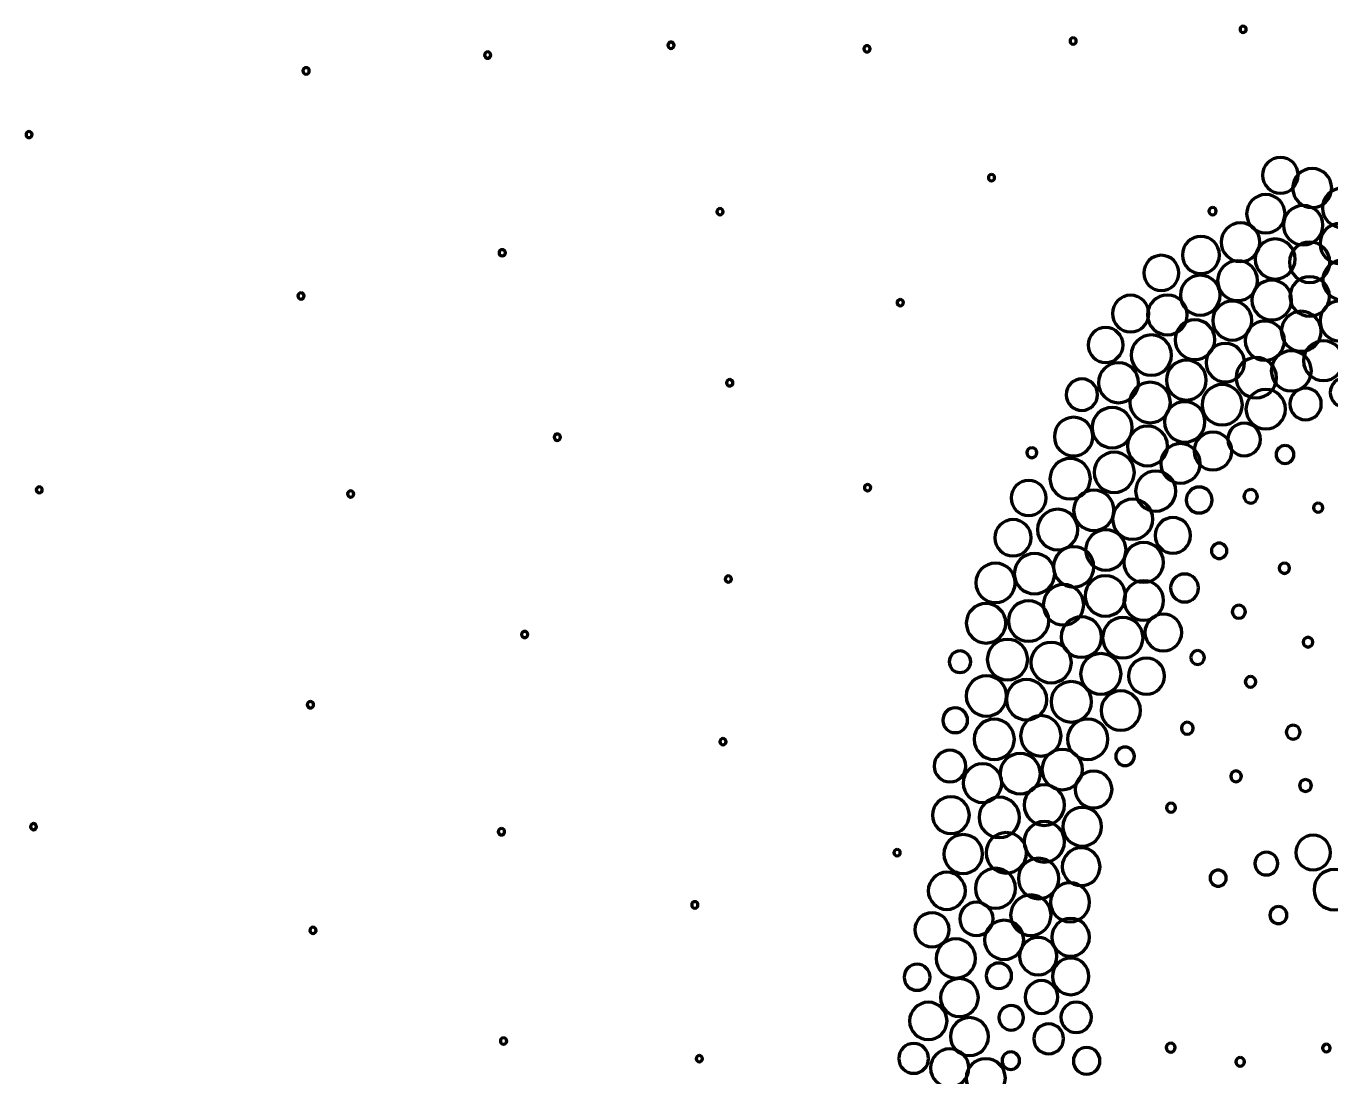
# Model space of a CAD drawing. Header units: inches. Extents: x 41 to 2959, y -2668 to -383.
# Drawn here: x 55 to 1374, y -1460 to -398 of the extents above; entities that cross this region are included whole.
import ezdxf

# ---------------------------------------------------------------- set-up
doc = ezdxf.new("R2010")
doc.units = ezdxf.units.IN
doc.header["$MEASUREMENT"] = 0
doc.layers.add('Layer 1', color=7, linetype='Continuous')

# ---------------------------------------------------------------- blocks, each defined once
blk = doc.blocks.new('block 3')
at = {"layer": 'Layer 1', "color": 7, "lineweight": 70}
for points in [[(1285.5, -398.1), (1287.3, -398.1), (1288.7, -399.5), (1288.7, -401.2), (1288.7, -403), (1287.3, -404.4), (1285.5, -404.4), (1283.8, -404.4), (1282.4, -403), (1282.4, -401.2), (1282.4, -399.5), (1283.8, -398.1), (1285.5, -398.1)], [(707.2, -414.2), (709, -414.2), (710.4, -415.7), (710.4, -417.4), (710.4, -419.2), (709, -420.6), (707.2, -420.6), (705.5, -420.6), (704, -419.2), (704, -417.4), (704, -415.7), (705.5, -414.2), (707.2, -414.2)], [(905.3, -417.9), (907, -417.9), (908.4, -419.3), (908.4, -421), (908.4, -422.8), (907, -424.2), (905.3, -424.2), (903.5, -424.2), (902.1, -422.8), (902.1, -421), (902.1, -419.3), (903.5, -417.9), (905.3, -417.9)], [(1113.7, -409.9), (1115.5, -409.9), (1116.9, -411.3), (1116.9, -413.1), (1116.9, -414.9), (1115.5, -416.3), (1113.7, -416.3), (1112, -416.3), (1110.6, -414.9), (1110.6, -413.1), (1110.6, -411.3), (1112, -409.9), (1113.7, -409.9)], [(521.9, -424.2), (523.7, -424.2), (525.1, -425.6), (525.1, -427.4), (525.1, -429.1), (523.7, -430.6), (521.9, -430.6), (520.1, -430.6), (518.7, -429.1), (518.7, -427.4), (518.7, -425.6), (520.1, -424.2), (521.9, -424.2)], [(338.3, -440.1), (340.1, -440.1), (341.5, -441.6), (341.5, -443.3), (341.5, -445.1), (340.1, -446.5), (338.3, -446.5), (336.6, -446.5), (335.1, -445.1), (335.1, -443.3), (335.1, -441.6), (336.6, -440.1), (338.3, -440.1)], [(58.3, -504.7), (60, -504.7), (61.3, -506.1), (61.3, -507.8), (61.3, -509.5), (60, -510.8), (58.3, -510.8), (56.6, -510.8), (55.2, -509.5), (55.2, -507.8), (55.2, -506.1), (56.6, -504.7), (58.3, -504.7)], [(1323.2, -530.8), (1333.2, -530.8), (1341.3, -538.9), (1341.3, -548.9), (1341.3, -558.9), (1333.2, -567), (1323.2, -567), (1313.2, -567), (1305.1, -558.9), (1305.1, -548.9), (1305.1, -538.9), (1313.2, -530.8), (1323.2, -530.8)], [(1031.1, -548.2), (1032.9, -548.2), (1034.3, -549.6), (1034.3, -551.4), (1034.3, -553.1), (1032.9, -554.5), (1031.1, -554.5), (1029.4, -554.5), (1028, -553.1), (1028, -551.4), (1028, -549.6), (1029.4, -548.2), (1031.1, -548.2)], [(1355.3, -542.1), (1366.2, -542.1), (1375.1, -550.9), (1375.1, -561.8), (1375.1, -572.7), (1366.2, -581.6), (1355.3, -581.6), (1344.4, -581.6), (1335.6, -572.7), (1335.6, -561.8), (1335.6, -550.9), (1344.4, -542.1), (1355.3, -542.1)], [(1385.6, -562), (1396.6, -562), (1405.5, -570.9), (1405.5, -581.8), (1405.5, -592.8), (1396.6, -601.7), (1385.6, -601.7), (1374.6, -601.7), (1365.7, -592.8), (1365.7, -581.8), (1365.7, -570.9), (1374.6, -562), (1385.6, -562)], [(1308.5, -568.4), (1319.2, -568.4), (1327.9, -577.1), (1327.9, -587.8), (1327.9, -598.6), (1319.2, -607.2), (1308.5, -607.2), (1297.8, -607.2), (1289.1, -598.6), (1289.1, -587.8), (1289.1, -577.1), (1297.8, -568.4), (1308.5, -568.4)], [(1346.2, -579.4), (1357.2, -579.4), (1366.2, -588.3), (1366.2, -599.3), (1366.2, -610.4), (1357.2, -619.3), (1346.2, -619.3), (1335.2, -619.3), (1326.3, -610.4), (1326.3, -599.3), (1326.3, -588.3), (1335.2, -579.4), (1346.2, -579.4)], [(756.7, -582.6), (758.5, -582.6), (759.9, -584), (759.9, -585.8), (759.9, -587.5), (758.5, -588.9), (756.7, -588.9), (754.9, -588.9), (753.5, -587.5), (753.5, -585.8), (753.5, -584), (754.9, -582.6), (756.7, -582.6)], [(1254.7, -581.5), (1256.7, -581.5), (1258.4, -583.1), (1258.4, -585.1), (1258.4, -587.2), (1256.7, -588.8), (1254.7, -588.8), (1252.7, -588.8), (1251, -587.2), (1251, -585.1), (1251, -583.1), (1252.7, -581.5), (1254.7, -581.5)], [(1282.9, -597), (1293.7, -597), (1302.5, -605.8), (1302.5, -616.6), (1302.5, -627.4), (1293.7, -636.2), (1282.9, -636.2), (1272.1, -636.2), (1263.3, -627.4), (1263.3, -616.6), (1263.3, -605.8), (1272.1, -597), (1282.9, -597)], [(1383.6, -597.6), (1394.9, -597.6), (1404, -606.7), (1404, -618), (1404, -629.2), (1394.9, -638.3), (1383.6, -638.3), (1372.4, -638.3), (1363.3, -629.2), (1363.3, -618), (1363.3, -606.7), (1372.4, -597.6), (1383.6, -597.6)], [(1242.9, -610.7), (1253.2, -610.7), (1261.6, -619.1), (1261.6, -629.5), (1261.6, -639.8), (1253.2, -648.2), (1242.9, -648.2), (1232.5, -648.2), (1224.1, -639.8), (1224.1, -629.5), (1224.1, -619.1), (1232.5, -610.7), (1242.9, -610.7)], [(1317.9, -613.3), (1329.1, -613.3), (1338.2, -622.4), (1338.2, -633.6), (1338.2, -644.7), (1329.1, -653.8), (1317.9, -653.8), (1306.8, -653.8), (1297.7, -644.7), (1297.7, -633.6), (1297.7, -622.4), (1306.8, -613.3), (1317.9, -613.3)], [(1352.8, -616.4), (1364.1, -616.4), (1373.2, -625.5), (1373.2, -636.8), (1373.2, -648.1), (1364.1, -657.3), (1352.8, -657.3), (1341.5, -657.3), (1332.4, -648.1), (1332.4, -636.8), (1332.4, -625.5), (1341.5, -616.4), (1352.8, -616.4)], [(536.5, -624.1), (538.2, -624.1), (539.7, -625.5), (539.7, -627.3), (539.7, -629), (538.2, -630.4), (536.5, -630.4), (534.7, -630.4), (533.3, -629), (533.3, -627.3), (533.3, -625.5), (534.7, -624.1), (536.5, -624.1)], [(1202.8, -629.8), (1212.7, -629.8), (1220.7, -637.7), (1220.7, -647.6), (1220.7, -657.4), (1212.7, -665.4), (1202.8, -665.4), (1193, -665.4), (1185, -657.4), (1185, -647.6), (1185, -637.7), (1193, -629.8), (1202.8, -629.8)], [(1280, -635.3), (1291.1, -635.3), (1300.1, -644.3), (1300.1, -655.4), (1300.1, -666.6), (1291.1, -675.6), (1280, -675.6), (1268.9, -675.6), (1259.8, -666.6), (1259.8, -655.4), (1259.8, -644.3), (1268.9, -635.3), (1280, -635.3)], [(1386.5, -634.6), (1397.7, -634.6), (1406.8, -643.7), (1406.8, -654.9), (1406.8, -666.1), (1397.7, -675.2), (1386.5, -675.2), (1375.3, -675.2), (1366.2, -666.1), (1366.2, -654.9), (1366.2, -643.7), (1375.3, -634.6), (1386.5, -634.6)], [(1242.2, -650), (1253.3, -650), (1262.4, -659), (1262.4, -670.1), (1262.4, -681.3), (1253.3, -690.3), (1242.2, -690.3), (1231.1, -690.3), (1222.1, -681.3), (1222.1, -670.1), (1222.1, -659), (1231.1, -650), (1242.2, -650)], [(1314.5, -654.9), (1325.6, -654.9), (1334.6, -663.9), (1334.6, -675), (1334.6, -686.1), (1325.6, -695.1), (1314.5, -695.1), (1303.4, -695.1), (1294.4, -686.1), (1294.4, -675), (1294.4, -663.9), (1303.4, -654.9), (1314.5, -654.9)], [(1352.8, -651.4), (1363.9, -651.4), (1372.8, -660.4), (1372.8, -671.4), (1372.8, -682.4), (1363.9, -691.3), (1352.8, -691.3), (1341.8, -691.3), (1332.9, -682.4), (1332.9, -671.4), (1332.9, -660.4), (1341.8, -651.4), (1352.8, -651.4)], [(333.3, -667.7), (335, -667.7), (336.4, -669.2), (336.4, -670.9), (336.4, -672.7), (335, -674.1), (333.3, -674.1), (331.5, -674.1), (330.1, -672.7), (330.1, -670.9), (330.1, -669.2), (331.5, -667.7), (333.3, -667.7)], [(1171.8, -670.2), (1182, -670.2), (1190.3, -678.5), (1190.3, -688.7), (1190.3, -698.9), (1182, -707.1), (1171.8, -707.1), (1161.6, -707.1), (1153.4, -698.9), (1153.4, -688.7), (1153.4, -678.5), (1161.6, -670.2), (1171.8, -670.2)], [(1209, -670), (1220.1, -670), (1229.1, -679), (1229.1, -690.1), (1229.1, -701.2), (1220.1, -710.2), (1209, -710.2), (1197.9, -710.2), (1188.9, -701.2), (1188.9, -690.1), (1188.9, -679), (1197.9, -670), (1209, -670)], [(938.9, -674.4), (940.7, -674.4), (942.1, -675.8), (942.1, -677.6), (942.1, -679.4), (940.7, -680.8), (938.9, -680.8), (937.2, -680.8), (935.7, -679.4), (935.7, -677.6), (935.7, -675.8), (937.2, -674.4), (938.9, -674.4)], [(1274.6, -676), (1285.5, -676), (1294.3, -684.8), (1294.3, -695.7), (1294.3, -706.6), (1285.5, -715.5), (1274.6, -715.5), (1263.7, -715.5), (1254.8, -706.6), (1254.8, -695.7), (1254.8, -684.8), (1263.7, -676), (1274.6, -676)], [(1383.5, -676), (1394.7, -676), (1403.7, -685.1), (1403.7, -696.2), (1403.7, -707.4), (1394.7, -716.5), (1383.5, -716.5), (1372.3, -716.5), (1363.3, -707.4), (1363.3, -696.2), (1363.3, -685.1), (1372.3, -676), (1383.5, -676)], [(1236.8, -695.1), (1247.9, -695.1), (1256.9, -704.1), (1256.9, -715.2), (1256.9, -726.3), (1247.9, -735.3), (1236.8, -735.3), (1225.7, -735.3), (1216.7, -726.3), (1216.7, -715.2), (1216.7, -704.1), (1225.7, -695.1), (1236.8, -695.1)], [(1307.5, -696.3), (1318.4, -696.3), (1327.3, -705.1), (1327.3, -716.1), (1327.3, -727), (1318.4, -735.9), (1307.5, -735.9), (1296.5, -735.9), (1287.7, -727), (1287.7, -716.1), (1287.7, -705.1), (1296.5, -696.3), (1307.5, -696.3)], [(1344.3, -686.4), (1355.4, -686.4), (1364.4, -695.5), (1364.4, -706.6), (1364.4, -717.7), (1355.4, -726.8), (1344.3, -726.8), (1333.1, -726.8), (1324.1, -717.7), (1324.1, -706.6), (1324.1, -695.5), (1333.1, -686.4), (1344.3, -686.4)], [(1146.5, -702.9), (1156.3, -702.9), (1164.2, -710.8), (1164.2, -720.5), (1164.2, -730.2), (1156.3, -738.1), (1146.5, -738.1), (1136.8, -738.1), (1128.9, -730.2), (1128.9, -720.5), (1128.9, -710.8), (1136.8, -702.9), (1146.5, -702.9)], [(1192.8, -710.3), (1204.1, -710.3), (1213.2, -719.4), (1213.2, -730.7), (1213.2, -742), (1204.1, -751.1), (1192.8, -751.1), (1181.5, -751.1), (1172.4, -742), (1172.4, -730.7), (1172.4, -719.4), (1181.5, -710.3), (1192.8, -710.3)], [(1267.6, -718.8), (1278.3, -718.8), (1287, -727.6), (1287, -738.3), (1287, -749.1), (1278.3, -757.8), (1267.6, -757.8), (1256.8, -757.8), (1248.1, -749.1), (1248.1, -738.3), (1248.1, -727.6), (1256.8, -718.8), (1267.6, -718.8)], [(1366.8, -716.2), (1377.9, -716.2), (1387, -725.2), (1387, -736.3), (1387, -747.5), (1377.9, -756.5), (1366.8, -756.5), (1355.7, -756.5), (1346.6, -747.5), (1346.6, -736.3), (1346.6, -725.2), (1355.7, -716.2), (1366.8, -716.2)], [(1159.6, -738.4), (1170.7, -738.4), (1179.8, -747.4), (1179.8, -758.6), (1179.8, -769.8), (1170.7, -778.8), (1159.6, -778.8), (1148.4, -778.8), (1139.4, -769.8), (1139.4, -758.6), (1139.4, -747.4), (1148.4, -738.4), (1159.6, -738.4)], [(1228.2, -735.8), (1239.3, -735.8), (1248.3, -744.9), (1248.3, -756), (1248.3, -767.1), (1239.3, -776.1), (1228.2, -776.1), (1217, -776.1), (1208, -767.1), (1208, -756), (1208, -744.9), (1217, -735.8), (1228.2, -735.8)], [(1298.8, -733.1), (1310.1, -733.1), (1319.3, -742.2), (1319.3, -753.5), (1319.3, -764.8), (1310.1, -773.9), (1298.8, -773.9), (1287.6, -773.9), (1278.4, -764.8), (1278.4, -753.5), (1278.4, -742.2), (1287.6, -733.1), (1298.8, -733.1)], [(1334.3, -726.3), (1345.5, -726.3), (1354.5, -735.4), (1354.5, -746.6), (1354.5, -757.8), (1345.5, -766.9), (1334.3, -766.9), (1323, -766.9), (1314, -757.8), (1314, -746.6), (1314, -735.4), (1323, -726.3), (1334.3, -726.3)], [(766.6, -755.5), (768.3, -755.5), (769.8, -756.9), (769.8, -758.7), (769.8, -760.5), (768.3, -761.9), (766.6, -761.9), (764.8, -761.9), (763.4, -760.5), (763.4, -758.7), (763.4, -756.9), (764.8, -755.5), (766.6, -755.5)], [(1122.5, -754.8), (1131.3, -754.8), (1138.4, -761.9), (1138.4, -770.7), (1138.4, -779.5), (1131.3, -786.6), (1122.5, -786.6), (1113.7, -786.6), (1106.6, -779.5), (1106.6, -770.7), (1106.6, -761.9), (1113.7, -754.8), (1122.5, -754.8)], [(1191.6, -758.2), (1202.9, -758.2), (1212, -767.3), (1212, -778.6), (1212, -789.9), (1202.9, -799), (1191.6, -799), (1180.3, -799), (1171.1, -789.9), (1171.1, -778.6), (1171.1, -767.3), (1180.3, -758.2), (1191.6, -758.2)], [(1264.4, -760.5), (1275.7, -760.5), (1284.8, -769.6), (1284.8, -780.9), (1284.8, -792.2), (1275.7, -801.3), (1264.4, -801.3), (1253.1, -801.3), (1244, -792.2), (1244, -780.9), (1244, -769.6), (1253.1, -760.5), (1264.4, -760.5)], [(1348.6, -764.1), (1357.5, -764.1), (1364.6, -771.3), (1364.6, -780.1), (1364.6, -788.9), (1357.5, -796.1), (1348.6, -796.1), (1339.8, -796.1), (1332.7, -788.9), (1332.7, -780.1), (1332.7, -771.3), (1339.8, -764.1), (1348.6, -764.1)], [(1388.6, -753.6), (1396.8, -753.6), (1403.5, -760.2), (1403.5, -768.5), (1403.5, -776.7), (1396.8, -783.4), (1388.6, -783.4), (1380.4, -783.4), (1373.7, -776.7), (1373.7, -768.5), (1373.7, -760.2), (1380.4, -753.6), (1388.6, -753.6)], [(1226.5, -777.8), (1237.8, -777.8), (1247, -787), (1247, -798.2), (1247, -809.5), (1237.8, -818.7), (1226.5, -818.7), (1215.3, -818.7), (1206.1, -809.5), (1206.1, -798.2), (1206.1, -787), (1215.3, -777.8), (1226.5, -777.8)], [(1308.4, -765.4), (1319.4, -765.4), (1328.3, -774.4), (1328.3, -785.4), (1328.3, -796.4), (1319.4, -805.3), (1308.4, -805.3), (1297.4, -805.3), (1288.4, -796.4), (1288.4, -785.4), (1288.4, -774.4), (1297.4, -765.4), (1308.4, -765.4)], [(1153.2, -783.7), (1164.4, -783.7), (1173.5, -792.8), (1173.5, -804), (1173.5, -815.3), (1164.4, -824.4), (1153.2, -824.4), (1141.9, -824.4), (1132.8, -815.3), (1132.8, -804), (1132.8, -792.8), (1141.9, -783.7), (1153.2, -783.7)], [(1114.2, -793.6), (1125, -793.6), (1133.7, -802.3), (1133.7, -813.1), (1133.7, -823.9), (1125, -832.6), (1114.2, -832.6), (1103.4, -832.6), (1094.7, -823.9), (1094.7, -813.1), (1094.7, -802.3), (1103.4, -793.6), (1114.2, -793.6)], [(1188.9, -802.4), (1200, -802.4), (1209, -811.4), (1209, -822.6), (1209, -833.7), (1200, -842.7), (1188.9, -842.7), (1177.7, -842.7), (1168.7, -833.7), (1168.7, -822.6), (1168.7, -811.4), (1177.7, -802.4), (1188.9, -802.4)], [(1286.6, -799.4), (1295.8, -799.4), (1303.2, -806.8), (1303.2, -815.9), (1303.2, -825), (1295.8, -832.4), (1286.6, -832.4), (1277.5, -832.4), (1270.1, -825), (1270.1, -815.9), (1270.1, -806.8), (1277.5, -799.4), (1286.6, -799.4)], [(592.1, -810.5), (593.9, -810.5), (595.3, -811.9), (595.3, -813.7), (595.3, -815.4), (593.9, -816.9), (592.1, -816.9), (590.4, -816.9), (589, -815.4), (589, -813.7), (589, -811.9), (590.4, -810.5), (592.1, -810.5)], [(1255, -808.6), (1265.6, -808.6), (1274.2, -817.2), (1274.2, -827.7), (1274.2, -838.3), (1265.6, -846.8), (1255, -846.8), (1244.5, -846.8), (1235.9, -838.3), (1235.9, -827.7), (1235.9, -817.2), (1244.5, -808.6), (1255, -808.6)], [(1072, -824.3), (1074.7, -824.3), (1077, -826.5), (1077, -829.3), (1077, -832.1), (1074.7, -834.4), (1072, -834.4), (1069.2, -834.4), (1066.9, -832.1), (1066.9, -829.3), (1066.9, -826.5), (1069.2, -824.3), (1072, -824.3)], [(1155.2, -828.9), (1166.5, -828.9), (1175.6, -838), (1175.6, -849.3), (1175.6, -860.5), (1166.5, -869.6), (1155.2, -869.6), (1144, -869.6), (1134.9, -860.5), (1134.9, -849.3), (1134.9, -838), (1144, -828.9), (1155.2, -828.9)], [(1222.2, -820.2), (1233.2, -820.2), (1242.2, -829.2), (1242.2, -840.2), (1242.2, -851.2), (1233.2, -860.1), (1222.2, -860.1), (1211.2, -860.1), (1202.3, -851.2), (1202.3, -840.2), (1202.3, -829.2), (1211.2, -820.2), (1222.2, -820.2)], [(1327.9, -822.2), (1332.9, -822.2), (1336.9, -826.2), (1336.9, -831.2), (1336.9, -836.1), (1332.9, -840.2), (1327.9, -840.2), (1322.9, -840.2), (1318.9, -836.1), (1318.9, -831.2), (1318.9, -826.2), (1322.9, -822.2), (1327.9, -822.2)], [(1110.7, -835.2), (1122, -835.2), (1131.1, -844.4), (1131.1, -855.7), (1131.1, -866.9), (1122, -876.1), (1110.7, -876.1), (1099.4, -876.1), (1090.3, -866.9), (1090.3, -855.7), (1090.3, -844.4), (1099.4, -835.2), (1110.7, -835.2)], [(1068.7, -857.4), (1078.5, -857.4), (1086.5, -865.3), (1086.5, -875.1), (1086.5, -884.9), (1078.5, -892.9), (1068.7, -892.9), (1058.9, -892.9), (1050.9, -884.9), (1050.9, -875.1), (1050.9, -865.3), (1058.9, -857.4), (1068.7, -857.4)], [(1197.2, -847.9), (1208.4, -847.9), (1217.5, -857), (1217.5, -868.2), (1217.5, -879.4), (1208.4, -888.5), (1197.2, -888.5), (1186, -888.5), (1176.9, -879.4), (1176.9, -868.2), (1176.9, -857), (1186, -847.9), (1197.2, -847.9)], [(68.6, -863.9), (70.3, -863.9), (71.6, -865.3), (71.6, -866.9), (71.6, -868.6), (70.3, -870), (68.6, -870), (66.9, -870), (65.5, -868.6), (65.5, -866.9), (65.5, -865.3), (66.9, -863.9), (68.6, -863.9)], [(383.3, -867.9), (385.1, -867.9), (386.5, -869.3), (386.5, -871.1), (386.5, -872.9), (385.1, -874.3), (383.3, -874.3), (381.5, -874.3), (380.1, -872.9), (380.1, -871.1), (380.1, -869.3), (381.5, -867.9), (383.3, -867.9)], [(905.9, -861.5), (907.7, -861.5), (909.1, -863), (909.1, -864.7), (909.1, -866.5), (907.7, -867.9), (905.9, -867.9), (904.1, -867.9), (902.7, -866.5), (902.7, -864.7), (902.7, -863), (904.1, -861.5), (905.9, -861.5)], [(1134.6, -867.2), (1145.9, -867.2), (1155, -876.3), (1155, -887.6), (1155, -898.9), (1145.9, -908.1), (1134.6, -908.1), (1123.3, -908.1), (1114.2, -898.9), (1114.2, -887.6), (1114.2, -876.3), (1123.3, -867.2), (1134.6, -867.2)], [(1241.1, -864.1), (1248.4, -864.1), (1254.3, -870), (1254.3, -877.2), (1254.3, -884.4), (1248.4, -890.3), (1241.1, -890.3), (1233.9, -890.3), (1228, -884.4), (1228, -877.2), (1228, -870), (1233.9, -864.1), (1241.1, -864.1)], [(1293.2, -866.7), (1297, -866.7), (1300.1, -869.7), (1300.1, -873.5), (1300.1, -877.2), (1297, -880.3), (1293.2, -880.3), (1289.5, -880.3), (1286.4, -877.2), (1286.4, -873.5), (1286.4, -869.7), (1289.5, -866.7), (1293.2, -866.7)], [(1173.9, -876.3), (1185.1, -876.3), (1194.2, -885.4), (1194.2, -896.6), (1194.2, -907.8), (1185.1, -916.9), (1173.9, -916.9), (1162.7, -916.9), (1153.6, -907.8), (1153.6, -896.6), (1153.6, -885.4), (1162.7, -876.3), (1173.9, -876.3)], [(1361.4, -880.3), (1364, -880.3), (1366.1, -882.4), (1366.1, -885), (1366.1, -887.5), (1364, -889.6), (1361.4, -889.6), (1358.8, -889.6), (1356.7, -887.5), (1356.7, -885), (1356.7, -882.4), (1358.8, -880.3), (1361.4, -880.3)], [(1098.1, -886.6), (1109.4, -886.6), (1118.5, -895.8), (1118.5, -907.1), (1118.5, -918.4), (1109.4, -927.5), (1098.1, -927.5), (1086.8, -927.5), (1077.7, -918.4), (1077.7, -907.1), (1077.7, -895.8), (1086.8, -886.6), (1098.1, -886.6)], [(1214.6, -895), (1224.5, -895), (1232.5, -903), (1232.5, -913), (1232.5, -922.9), (1224.5, -930.9), (1214.6, -930.9), (1204.6, -930.9), (1196.6, -922.9), (1196.6, -913), (1196.6, -903), (1204.6, -895), (1214.6, -895)], [(1052.9, -897), (1063.1, -897), (1071.3, -905.2), (1071.3, -915.3), (1071.3, -925.5), (1063.1, -933.7), (1052.9, -933.7), (1042.8, -933.7), (1034.6, -925.5), (1034.6, -915.3), (1034.6, -905.2), (1042.8, -897), (1052.9, -897)], [(1146.8, -907.3), (1158, -907.3), (1167.2, -916.4), (1167.2, -927.7), (1167.2, -939), (1158, -948.1), (1146.8, -948.1), (1135.5, -948.1), (1126.3, -939), (1126.3, -927.7), (1126.3, -916.4), (1135.5, -907.3), (1146.8, -907.3)], [(1185, -920.2), (1196.1, -920.2), (1205.1, -929.2), (1205.1, -940.3), (1205.1, -951.4), (1196.1, -960.4), (1185, -960.4), (1173.9, -960.4), (1164.9, -951.4), (1164.9, -940.3), (1164.9, -929.2), (1173.9, -920.2), (1185, -920.2)], [(1261.3, -920.8), (1265.6, -920.8), (1269.1, -924.3), (1269.1, -928.6), (1269.1, -932.9), (1265.6, -936.4), (1261.3, -936.4), (1257, -936.4), (1253.5, -932.9), (1253.5, -928.6), (1253.5, -924.3), (1257, -920.8), (1261.3, -920.8)], [(1074.7, -931.3), (1086, -931.3), (1095.1, -940.4), (1095.1, -951.7), (1095.1, -963), (1086, -972.1), (1074.7, -972.1), (1063.4, -972.1), (1054.2, -963), (1054.2, -951.7), (1054.2, -940.4), (1063.4, -931.3), (1074.7, -931.3)], [(1114.3, -924.4), (1125.6, -924.4), (1134.7, -933.5), (1134.7, -944.8), (1134.7, -956.1), (1125.6, -965.2), (1114.3, -965.2), (1103, -965.2), (1093.8, -956.1), (1093.8, -944.8), (1093.8, -933.5), (1103, -924.4), (1114.3, -924.4)], [(1035.2, -941.1), (1046.2, -941.1), (1055.1, -950), (1055.1, -961), (1055.1, -972), (1046.2, -980.9), (1035.2, -980.9), (1024.2, -980.9), (1015.3, -972), (1015.3, -961), (1015.3, -950), (1024.2, -941.1), (1035.2, -941.1)], [(1327.2, -940.9), (1330.1, -940.9), (1332.5, -943.3), (1332.5, -946.1), (1332.5, -949), (1330.1, -951.4), (1327.2, -951.4), (1324.4, -951.4), (1322, -949), (1322, -946.1), (1322, -943.3), (1324.4, -940.9), (1327.2, -940.9)], [(765.1, -954), (766.9, -954), (768.3, -955.4), (768.3, -957.2), (768.3, -958.9), (766.9, -960.3), (765.1, -960.3), (763.4, -960.3), (762, -958.9), (762, -957.2), (762, -955.4), (763.4, -954), (765.1, -954)], [(1104, -962.7), (1115.3, -962.7), (1124.4, -971.8), (1124.4, -983.1), (1124.4, -994.4), (1115.3, -1003.5), (1104, -1003.5), (1092.7, -1003.5), (1083.5, -994.4), (1083.5, -983.1), (1083.5, -971.8), (1092.7, -962.7), (1104, -962.7)], [(1146.3, -953.7), (1157.6, -953.7), (1166.7, -962.8), (1166.7, -974.1), (1166.7, -985.4), (1157.6, -994.6), (1146.3, -994.6), (1135, -994.6), (1125.9, -985.4), (1125.9, -974.1), (1125.9, -962.8), (1135, -953.7), (1146.3, -953.7)], [(1185.2, -958.8), (1196.2, -958.8), (1205.2, -967.7), (1205.2, -978.8), (1205.2, -989.8), (1196.2, -998.8), (1185.2, -998.8), (1174.1, -998.8), (1165.1, -989.8), (1165.1, -978.8), (1165.1, -967.7), (1174.1, -958.8), (1185.2, -958.8)], [(1226.4, -952), (1234.2, -952), (1240.5, -958.3), (1240.5, -966.1), (1240.5, -973.9), (1234.2, -980.3), (1226.4, -980.3), (1218.6, -980.3), (1212.2, -973.9), (1212.2, -966.1), (1212.2, -958.3), (1218.6, -952), (1226.4, -952)], [(1025.6, -981.9), (1036.6, -981.9), (1045.6, -990.8), (1045.6, -1001.8), (1045.6, -1012.8), (1036.6, -1021.8), (1025.6, -1021.8), (1014.6, -1021.8), (1005.7, -1012.8), (1005.7, -1001.8), (1005.7, -990.8), (1014.6, -981.9), (1025.6, -981.9)], [(1068.6, -979.1), (1079.9, -979.1), (1089.1, -988.2), (1089.1, -999.5), (1089.1, -1010.8), (1079.9, -1020), (1068.6, -1020), (1057.4, -1020), (1048.2, -1010.8), (1048.2, -999.5), (1048.2, -988.2), (1057.4, -979.1), (1068.6, -979.1)], [(1281.2, -983.5), (1284.8, -983.5), (1287.8, -986.5), (1287.8, -990.1), (1287.8, -993.8), (1284.8, -996.7), (1281.2, -996.7), (1277.5, -996.7), (1274.6, -993.8), (1274.6, -990.1), (1274.6, -986.5), (1277.5, -983.5), (1281.2, -983.5)], [(1122.1, -995.3), (1133.4, -995.3), (1142.5, -1004.5), (1142.5, -1015.7), (1142.5, -1027), (1133.4, -1036.2), (1122.1, -1036.2), (1110.8, -1036.2), (1101.6, -1027), (1101.6, -1015.7), (1101.6, -1004.5), (1110.8, -995.3), (1122.1, -995.3)], [(1163.9, -996), (1175.2, -996), (1184.4, -1005.2), (1184.4, -1016.4), (1184.4, -1027.7), (1175.2, -1036.9), (1163.9, -1036.9), (1152.7, -1036.9), (1143.5, -1027.7), (1143.5, -1016.4), (1143.5, -1005.2), (1152.7, -996), (1163.9, -996)], [(1204.9, -992.6), (1215.1, -992.6), (1223.5, -1000.9), (1223.5, -1011.1), (1223.5, -1021.4), (1215.1, -1029.7), (1204.9, -1029.7), (1194.6, -1029.7), (1186.3, -1021.4), (1186.3, -1011.1), (1186.3, -1000.9), (1194.6, -992.6), (1204.9, -992.6)], [(559.3, -1010), (561, -1010), (562.4, -1011.4), (562.4, -1013.2), (562.4, -1014.9), (561, -1016.3), (559.3, -1016.3), (557.5, -1016.3), (556.1, -1014.9), (556.1, -1013.2), (556.1, -1011.4), (557.5, -1010), (559.3, -1010)], [(1047.3, -1018.1), (1058.6, -1018.1), (1067.8, -1027.3), (1067.8, -1038.5), (1067.8, -1049.8), (1058.6, -1059), (1047.3, -1059), (1036, -1059), (1026.9, -1049.8), (1026.9, -1038.5), (1026.9, -1027.3), (1036, -1018.1), (1047.3, -1018.1)], [(1091.4, -1021.1), (1102.7, -1021.1), (1111.9, -1030.3), (1111.9, -1041.6), (1111.9, -1052.9), (1102.7, -1062), (1091.4, -1062), (1080.2, -1062), (1071, -1052.9), (1071, -1041.6), (1071, -1030.3), (1080.2, -1021.1), (1091.4, -1021.1)], [(1351.1, -1016), (1353.8, -1016), (1356, -1018.2), (1356, -1020.9), (1356, -1023.6), (1353.8, -1025.8), (1351.1, -1025.8), (1348.4, -1025.8), (1346.2, -1023.6), (1346.2, -1020.9), (1346.2, -1018.2), (1348.4, -1016), (1351.1, -1016)], [(999.3, -1029.8), (1005.3, -1029.8), (1010.2, -1034.7), (1010.2, -1040.7), (1010.2, -1046.7), (1005.3, -1051.6), (999.3, -1051.6), (993.2, -1051.6), (988.4, -1046.7), (988.4, -1040.7), (988.4, -1034.7), (993.2, -1029.8), (999.3, -1029.8)], [(1141.7, -1032.5), (1153, -1032.5), (1162.1, -1041.7), (1162.1, -1053), (1162.1, -1064.2), (1153, -1073.4), (1141.7, -1073.4), (1130.4, -1073.4), (1121.3, -1064.2), (1121.3, -1053), (1121.3, -1041.7), (1130.4, -1032.5), (1141.7, -1032.5)], [(1187.8, -1037), (1197.9, -1037), (1206, -1045.1), (1206, -1055.2), (1206, -1065.3), (1197.9, -1073.4), (1187.8, -1073.4), (1177.7, -1073.4), (1169.5, -1065.3), (1169.5, -1055.2), (1169.5, -1045.1), (1177.7, -1037), (1187.8, -1037)], [(1239.6, -1029.5), (1243.4, -1029.5), (1246.5, -1032.7), (1246.5, -1036.5), (1246.5, -1040.3), (1243.4, -1043.4), (1239.6, -1043.4), (1235.7, -1043.4), (1232.6, -1040.3), (1232.6, -1036.5), (1232.6, -1032.7), (1235.7, -1029.5), (1239.6, -1029.5)], [(1026, -1054.9), (1037.3, -1054.9), (1046.5, -1064), (1046.5, -1075.3), (1046.5, -1086.6), (1037.3, -1095.8), (1026, -1095.8), (1014.8, -1095.8), (1005.6, -1086.6), (1005.6, -1075.3), (1005.6, -1064), (1014.8, -1054.9), (1026, -1054.9)], [(1066.6, -1058.6), (1077.9, -1058.6), (1087.1, -1067.8), (1087.1, -1079), (1087.1, -1090.3), (1077.9, -1099.5), (1066.6, -1099.5), (1055.3, -1099.5), (1046.2, -1090.3), (1046.2, -1079), (1046.2, -1067.8), (1055.3, -1058.6), (1066.6, -1058.6)], [(1111.8, -1060.8), (1123.1, -1060.8), (1132.3, -1069.9), (1132.3, -1081.2), (1132.3, -1092.5), (1123.1, -1101.7), (1111.8, -1101.7), (1100.5, -1101.7), (1091.4, -1092.5), (1091.4, -1081.2), (1091.4, -1069.9), (1100.5, -1060.8), (1111.8, -1060.8)], [(1293.1, -1055.6), (1296, -1055.6), (1298.4, -1058), (1298.4, -1061), (1298.4, -1064), (1296, -1066.4), (1293.1, -1066.4), (1290.1, -1066.4), (1287.7, -1064), (1287.7, -1061), (1287.7, -1058), (1290.1, -1055.6), (1293.1, -1055.6)], [(342.7, -1081), (344.4, -1081), (345.9, -1082.4), (345.9, -1084.2), (345.9, -1085.9), (344.4, -1087.4), (342.7, -1087.4), (340.9, -1087.4), (339.5, -1085.9), (339.5, -1084.2), (339.5, -1082.4), (340.9, -1081), (342.7, -1081)], [(1161.8, -1070.2), (1172.8, -1070.2), (1181.7, -1079.1), (1181.7, -1090.1), (1181.7, -1101.1), (1172.8, -1110), (1161.8, -1110), (1150.8, -1110), (1141.9, -1101.1), (1141.9, -1090.1), (1141.9, -1079.1), (1150.8, -1070.2), (1161.8, -1070.2)], [(994.5, -1087.3), (1001.4, -1087.3), (1007, -1092.9), (1007, -1099.8), (1007, -1106.8), (1001.4, -1112.4), (994.5, -1112.4), (987.5, -1112.4), (981.9, -1106.8), (981.9, -1099.8), (981.9, -1092.9), (987.5, -1087.3), (994.5, -1087.3)], [(1033.9, -1098.8), (1045.2, -1098.8), (1054.3, -1107.9), (1054.3, -1119.1), (1054.3, -1130.4), (1045.2, -1139.5), (1033.9, -1139.5), (1022.7, -1139.5), (1013.6, -1130.4), (1013.6, -1119.1), (1013.6, -1107.9), (1022.7, -1098.8), (1033.9, -1098.8)], [(1081.1, -1095.2), (1092.4, -1095.2), (1101.5, -1104.3), (1101.5, -1115.6), (1101.5, -1126.9), (1092.4, -1136), (1081.1, -1136), (1069.8, -1136), (1060.6, -1126.9), (1060.6, -1115.6), (1060.6, -1104.3), (1069.8, -1095.2), (1081.1, -1095.2)], [(1128.5, -1098.6), (1139.8, -1098.6), (1148.9, -1107.8), (1148.9, -1119), (1148.9, -1130.3), (1139.8, -1139.5), (1128.5, -1139.5), (1117.2, -1139.5), (1108, -1130.3), (1108, -1119), (1108, -1107.8), (1117.2, -1098.6), (1128.5, -1098.6)], [(1229.1, -1101.9), (1232.4, -1101.9), (1235.1, -1104.6), (1235.1, -1107.9), (1235.1, -1111.2), (1232.4, -1113.9), (1229.1, -1113.9), (1225.8, -1113.9), (1223.1, -1111.2), (1223.1, -1107.9), (1223.1, -1104.6), (1225.8, -1101.9), (1229.1, -1101.9)], [(1336.1, -1104.9), (1340, -1104.9), (1343.2, -1108.1), (1343.2, -1111.9), (1343.2, -1115.8), (1340, -1118.9), (1336.1, -1118.9), (1332.3, -1118.9), (1329.1, -1115.8), (1329.1, -1111.9), (1329.1, -1108.1), (1332.3, -1104.9), (1336.1, -1104.9)], [(759.8, -1118.4), (761.6, -1118.4), (763, -1119.8), (763, -1121.6), (763, -1123.3), (761.6, -1124.8), (759.8, -1124.8), (758.1, -1124.8), (756.7, -1123.3), (756.7, -1121.6), (756.7, -1119.8), (758.1, -1118.4), (759.8, -1118.4)], [(989.1, -1130.1), (998, -1130.1), (1005.2, -1137.3), (1005.2, -1146.2), (1005.2, -1155), (998, -1162.2), (989.1, -1162.2), (980.3, -1162.2), (973.1, -1155), (973.1, -1146.2), (973.1, -1137.3), (980.3, -1130.1), (989.1, -1130.1)], [(1060.2, -1133.4), (1071.5, -1133.4), (1080.6, -1142.6), (1080.6, -1153.9), (1080.6, -1165.1), (1071.5, -1174.3), (1060.2, -1174.3), (1048.9, -1174.3), (1039.8, -1165.1), (1039.8, -1153.9), (1039.8, -1142.6), (1048.9, -1133.4), (1060.2, -1133.4)], [(1102.6, -1129.3), (1113.9, -1129.3), (1123.1, -1138.4), (1123.1, -1149.7), (1123.1, -1161), (1113.9, -1170.1), (1102.6, -1170.1), (1091.3, -1170.1), (1082.2, -1161), (1082.2, -1149.7), (1082.2, -1138.4), (1091.3, -1129.3), (1102.6, -1129.3)], [(1166.2, -1126.9), (1171.4, -1126.9), (1175.6, -1131.1), (1175.6, -1136.3), (1175.6, -1141.5), (1171.4, -1145.7), (1166.2, -1145.7), (1161, -1145.7), (1156.8, -1141.5), (1156.8, -1136.3), (1156.8, -1131.1), (1161, -1126.9), (1166.2, -1126.9)], [(1022.1, -1143.8), (1032.9, -1143.8), (1041.6, -1152.6), (1041.6, -1163.4), (1041.6, -1174.2), (1032.9, -1182.9), (1022.1, -1182.9), (1011.3, -1182.9), (1002.6, -1174.2), (1002.6, -1163.4), (1002.6, -1152.6), (1011.3, -1143.8), (1022.1, -1143.8)], [(1134.4, -1151.3), (1144.7, -1151.3), (1153, -1159.6), (1153, -1169.9), (1153, -1180.1), (1144.7, -1188.5), (1134.4, -1188.5), (1124.1, -1188.5), (1115.8, -1180.1), (1115.8, -1169.9), (1115.8, -1159.6), (1124.1, -1151.3), (1134.4, -1151.3)], [(1278.4, -1151.1), (1281.4, -1151.1), (1283.8, -1153.5), (1283.8, -1156.5), (1283.8, -1159.5), (1281.4, -1162), (1278.4, -1162), (1275.4, -1162), (1273, -1159.5), (1273, -1156.5), (1273, -1153.5), (1275.4, -1151.1), (1278.4, -1151.1)], [(1348.6, -1159.8), (1351.9, -1159.8), (1354.6, -1162.5), (1354.6, -1165.8), (1354.6, -1169.1), (1351.9, -1171.8), (1348.6, -1171.8), (1345.3, -1171.8), (1342.6, -1169.1), (1342.6, -1165.8), (1342.6, -1162.5), (1345.3, -1159.8), (1348.6, -1159.8)], [(1084.5, -1165.2), (1095.8, -1165.2), (1105, -1174.3), (1105, -1185.6), (1105, -1196.9), (1095.8, -1206.1), (1084.5, -1206.1), (1073.3, -1206.1), (1064.1, -1196.9), (1064.1, -1185.6), (1064.1, -1174.3), (1073.3, -1165.2), (1084.5, -1165.2)], [(990.2, -1177.2), (1000.5, -1177.2), (1008.8, -1185.6), (1008.8, -1195.9), (1008.8, -1206.2), (1000.5, -1214.5), (990.2, -1214.5), (979.8, -1214.5), (971.5, -1206.2), (971.5, -1195.9), (971.5, -1185.6), (979.8, -1177.2), (990.2, -1177.2)], [(1039.1, -1177.6), (1050.3, -1177.6), (1059.5, -1186.8), (1059.5, -1198.1), (1059.5, -1209.3), (1050.3, -1218.5), (1039.1, -1218.5), (1027.8, -1218.5), (1018.6, -1209.3), (1018.6, -1198.1), (1018.6, -1186.8), (1027.8, -1177.6), (1039.1, -1177.6)], [(1212.7, -1183.8), (1215.2, -1183.8), (1217.2, -1185.8), (1217.2, -1188.3), (1217.2, -1190.8), (1215.2, -1192.9), (1212.7, -1192.9), (1210.1, -1192.9), (1208.1, -1190.8), (1208.1, -1188.3), (1208.1, -1185.8), (1210.1, -1183.8), (1212.7, -1183.8)], [(1122.9, -1187.9), (1133.7, -1187.9), (1142.5, -1196.6), (1142.5, -1207.5), (1142.5, -1218.3), (1133.7, -1227.1), (1122.9, -1227.1), (1112.1, -1227.1), (1103.3, -1218.3), (1103.3, -1207.5), (1103.3, -1196.6), (1112.1, -1187.9), (1122.9, -1187.9)], [(62.8, -1204.4), (64.4, -1204.4), (65.8, -1205.8), (65.8, -1207.5), (65.8, -1209.1), (64.4, -1210.5), (62.8, -1210.5), (61.1, -1210.5), (59.7, -1209.1), (59.7, -1207.5), (59.7, -1205.8), (61.1, -1204.4), (62.8, -1204.4)], [(535.8, -1209.4), (537.6, -1209.4), (539, -1210.8), (539, -1212.6), (539, -1214.3), (537.6, -1215.8), (535.8, -1215.8), (534, -1215.8), (532.6, -1214.3), (532.6, -1212.6), (532.6, -1210.8), (534, -1209.4), (535.8, -1209.4)], [(1046.1, -1213.5), (1057.4, -1213.5), (1066.5, -1222.6), (1066.5, -1233.9), (1066.5, -1245.2), (1057.4, -1254.3), (1046.1, -1254.3), (1034.8, -1254.3), (1025.7, -1245.2), (1025.7, -1233.9), (1025.7, -1222.6), (1034.8, -1213.5), (1046.1, -1213.5)], [(1084.5, -1202.3), (1095.8, -1202.3), (1105, -1211.5), (1105, -1222.7), (1105, -1234), (1095.8, -1243.2), (1084.5, -1243.2), (1073.3, -1243.2), (1064.1, -1234), (1064.1, -1222.7), (1064.1, -1211.5), (1073.3, -1202.3), (1084.5, -1202.3)], [(1002.6, -1215.5), (1013.4, -1215.5), (1022.2, -1224.3), (1022.2, -1235.1), (1022.2, -1245.9), (1013.4, -1254.7), (1002.6, -1254.7), (991.7, -1254.7), (983, -1245.9), (983, -1235.1), (983, -1224.3), (991.7, -1215.5), (1002.6, -1215.5)], [(1356.3, -1216.1), (1366, -1216.1), (1373.8, -1223.9), (1373.8, -1233.6), (1373.8, -1243.2), (1366, -1251.1), (1356.3, -1251.1), (1346.7, -1251.1), (1338.8, -1243.2), (1338.8, -1233.6), (1338.8, -1223.9), (1346.7, -1216.1), (1356.3, -1216.1)], [(935.8, -1230.6), (937.6, -1230.6), (939, -1232.1), (939, -1233.8), (939, -1235.6), (937.6, -1237), (935.8, -1237), (934, -1237), (932.6, -1235.6), (932.6, -1233.8), (932.6, -1232.1), (934, -1230.6), (935.8, -1230.6)], [(1078.7, -1239.4), (1090, -1239.4), (1099.2, -1248.6), (1099.2, -1259.8), (1099.2, -1271.1), (1090, -1280.3), (1078.7, -1280.3), (1067.5, -1280.3), (1058.3, -1271.1), (1058.3, -1259.8), (1058.3, -1248.6), (1067.5, -1239.4), (1078.7, -1239.4)], [(1121.8, -1228.8), (1132.3, -1228.8), (1140.9, -1237.4), (1140.9, -1247.9), (1140.9, -1258.4), (1132.3, -1267), (1121.8, -1267), (1111.3, -1267), (1102.7, -1258.4), (1102.7, -1247.9), (1102.7, -1237.4), (1111.3, -1228.8), (1121.8, -1228.8)], [(1309.1, -1233.2), (1315.5, -1233.2), (1320.6, -1238.4), (1320.6, -1244.8), (1320.6, -1251.1), (1315.5, -1256.3), (1309.1, -1256.3), (1302.7, -1256.3), (1297.5, -1251.1), (1297.5, -1244.8), (1297.5, -1238.4), (1302.7, -1233.2), (1309.1, -1233.2)], [(1035.2, -1249.5), (1046.4, -1249.5), (1055.5, -1258.5), (1055.5, -1269.8), (1055.5, -1281), (1046.4, -1290), (1035.2, -1290), (1024, -1290), (1014.9, -1281), (1014.9, -1269.8), (1014.9, -1258.5), (1024, -1249.5), (1035.2, -1249.5)], [(1260.3, -1251.3), (1264.8, -1251.3), (1268.5, -1254.9), (1268.5, -1259.4), (1268.5, -1264), (1264.8, -1267.6), (1260.3, -1267.6), (1255.8, -1267.6), (1252.1, -1264), (1252.1, -1259.4), (1252.1, -1254.9), (1255.8, -1251.3), (1260.3, -1251.3)], [(1377.7, -1250.8), (1388.9, -1250.8), (1398.1, -1259.9), (1398.1, -1271.2), (1398.1, -1282.5), (1388.9, -1291.6), (1377.7, -1291.6), (1366.4, -1291.6), (1357.2, -1282.5), (1357.2, -1271.2), (1357.2, -1259.9), (1366.4, -1250.8), (1377.7, -1250.8)], [(986, -1253.5), (996.4, -1253.5), (1004.8, -1262), (1004.8, -1272.3), (1004.8, -1282.7), (996.4, -1291.1), (986, -1291.1), (975.7, -1291.1), (967.2, -1282.7), (967.2, -1272.3), (967.2, -1262), (975.7, -1253.5), (986, -1253.5)], [(1110.6, -1264.1), (1121.5, -1264.1), (1130.3, -1273), (1130.3, -1283.9), (1130.3, -1294.8), (1121.5, -1303.6), (1110.6, -1303.6), (1099.7, -1303.6), (1090.9, -1294.8), (1090.9, -1283.9), (1090.9, -1273), (1099.7, -1264.1), (1110.6, -1264.1)], [(1070.9, -1276.5), (1082.2, -1276.5), (1091.4, -1285.6), (1091.4, -1296.9), (1091.4, -1308.2), (1082.2, -1317.4), (1070.9, -1317.4), (1059.7, -1317.4), (1050.5, -1308.2), (1050.5, -1296.9), (1050.5, -1285.6), (1059.7, -1276.5), (1070.9, -1276.5)], [(731.2, -1283.3), (733, -1283.3), (734.4, -1284.7), (734.4, -1286.5), (734.4, -1288.2), (733, -1289.7), (731.2, -1289.7), (729.5, -1289.7), (728.1, -1288.2), (728.1, -1286.5), (728.1, -1284.7), (729.5, -1283.3), (731.2, -1283.3)], [(1015.9, -1283.9), (1025.2, -1283.9), (1032.8, -1291.4), (1032.8, -1300.7), (1032.8, -1310), (1025.2, -1317.6), (1015.9, -1317.6), (1006.6, -1317.6), (999.1, -1310), (999.1, -1300.7), (999.1, -1291.4), (1006.6, -1283.9), (1015.9, -1283.9)], [(1321.2, -1288.3), (1325.9, -1288.3), (1329.8, -1292.2), (1329.8, -1296.9), (1329.8, -1301.7), (1325.9, -1305.5), (1321.2, -1305.5), (1316.4, -1305.5), (1312.6, -1301.7), (1312.6, -1296.9), (1312.6, -1292.2), (1316.4, -1288.3), (1321.2, -1288.3)], [(971.1, -1294.4), (980.6, -1294.4), (988.4, -1302.1), (988.4, -1311.6), (988.4, -1321.2), (980.6, -1328.9), (971.1, -1328.9), (961.5, -1328.9), (953.8, -1321.2), (953.8, -1311.6), (953.8, -1302.1), (961.5, -1294.4), (971.1, -1294.4)], [(1043.9, -1302.1), (1054.9, -1302.1), (1063.7, -1310.9), (1063.7, -1321.9), (1063.7, -1332.8), (1054.9, -1341.7), (1043.9, -1341.7), (1033, -1341.7), (1024.1, -1332.8), (1024.1, -1321.9), (1024.1, -1310.9), (1033, -1302.1), (1043.9, -1302.1)], [(1111.2, -1300.2), (1121.7, -1300.2), (1130.2, -1308.8), (1130.2, -1319.3), (1130.2, -1329.8), (1121.7, -1338.4), (1111.2, -1338.4), (1100.7, -1338.4), (1092.1, -1329.8), (1092.1, -1319.3), (1092.1, -1308.8), (1100.7, -1300.2), (1111.2, -1300.2)], [(345.3, -1309.2), (347.1, -1309.2), (348.5, -1310.6), (348.5, -1312.3), (348.5, -1314.1), (347.1, -1315.5), (345.3, -1315.5), (343.5, -1315.5), (342.1, -1314.1), (342.1, -1312.3), (342.1, -1310.6), (343.5, -1309.2), (345.3, -1309.2)], [(995.1, -1320.9), (1006, -1320.9), (1014.9, -1329.8), (1014.9, -1340.7), (1014.9, -1351.7), (1006, -1360.5), (995.1, -1360.5), (984.1, -1360.5), (975.3, -1351.7), (975.3, -1340.7), (975.3, -1329.8), (984.1, -1320.9), (995.1, -1320.9)], [(1078.4, -1319.5), (1088.8, -1319.5), (1097.2, -1327.9), (1097.2, -1338.4), (1097.2, -1348.8), (1088.8, -1357.2), (1078.4, -1357.2), (1068, -1357.2), (1059.5, -1348.8), (1059.5, -1338.4), (1059.5, -1327.9), (1068, -1319.5), (1078.4, -1319.5)], [(1038.6, -1345.3), (1045.7, -1345.3), (1051.5, -1351.1), (1051.5, -1358.2), (1051.5, -1365.3), (1045.7, -1371.1), (1038.6, -1371.1), (1031.5, -1371.1), (1025.7, -1365.3), (1025.7, -1358.2), (1025.7, -1351.1), (1031.5, -1345.3), (1038.6, -1345.3)], [(1111.3, -1340.4), (1121.5, -1340.4), (1129.7, -1348.7), (1129.7, -1358.8), (1129.7, -1369), (1121.5, -1377.3), (1111.3, -1377.3), (1101.1, -1377.3), (1092.8, -1369), (1092.8, -1358.8), (1092.8, -1348.7), (1101.1, -1340.4), (1111.3, -1340.4)], [(956, -1346.5), (963.2, -1346.5), (969.1, -1352.4), (969.1, -1359.7), (969.1, -1367), (963.2, -1372.9), (956, -1372.9), (948.7, -1372.9), (942.8, -1367), (942.8, -1359.7), (942.8, -1352.4), (948.7, -1346.5), (956, -1346.5)], [(998.8, -1361.1), (1009.4, -1361.1), (1017.9, -1369.7), (1017.9, -1380.3), (1017.9, -1390.8), (1009.4, -1399.4), (998.8, -1399.4), (988.2, -1399.4), (979.7, -1390.8), (979.7, -1380.3), (979.7, -1369.7), (988.2, -1361.1), (998.8, -1361.1)], [(1081.7, -1363.1), (1090.8, -1363.1), (1098.3, -1370.5), (1098.3, -1379.7), (1098.3, -1388.8), (1090.8, -1396.2), (1081.7, -1396.2), (1072.6, -1396.2), (1065.2, -1388.8), (1065.2, -1379.7), (1065.2, -1370.5), (1072.6, -1363.1), (1081.7, -1363.1)], [(967.3, -1384.9), (977.7, -1384.9), (986.2, -1393.4), (986.2, -1403.8), (986.2, -1414.3), (977.7, -1422.7), (967.3, -1422.7), (956.8, -1422.7), (948.3, -1414.3), (948.3, -1403.8), (948.3, -1393.4), (956.8, -1384.9), (967.3, -1384.9)], [(1116.8, -1384.8), (1125.3, -1384.8), (1132.2, -1391.7), (1132.2, -1400.2), (1132.2, -1408.7), (1125.3, -1415.6), (1116.8, -1415.6), (1108.3, -1415.6), (1101.4, -1408.7), (1101.4, -1400.2), (1101.4, -1391.7), (1108.3, -1384.8), (1116.8, -1384.8)], [(1051.1, -1388.2), (1057.9, -1388.2), (1063.5, -1393.8), (1063.5, -1400.6), (1063.5, -1407.5), (1057.9, -1413.1), (1051.1, -1413.1), (1044.2, -1413.1), (1038.7, -1407.5), (1038.7, -1400.6), (1038.7, -1393.8), (1044.2, -1388.2), (1051.1, -1388.2)], [(1008.9, -1400.5), (1019.5, -1400.5), (1028.1, -1409.1), (1028.1, -1419.7), (1028.1, -1430.3), (1019.5, -1438.9), (1008.9, -1438.9), (998.3, -1438.9), (989.7, -1430.3), (989.7, -1419.7), (989.7, -1409.1), (998.3, -1400.5), (1008.9, -1400.5)], [(1089, -1406.8), (1097.3, -1406.8), (1104, -1413.6), (1104, -1421.9), (1104, -1430.3), (1097.3, -1437), (1089, -1437), (1080.6, -1437), (1073.9, -1430.3), (1073.9, -1421.9), (1073.9, -1413.6), (1080.6, -1406.8), (1089, -1406.8)], [(537.9, -1421), (539.7, -1421), (541.1, -1422.4), (541.1, -1424.2), (541.1, -1425.9), (539.7, -1427.4), (537.9, -1427.4), (536.1, -1427.4), (534.7, -1425.9), (534.7, -1424.2), (534.7, -1422.4), (536.1, -1421), (537.9, -1421)], [(952.5, -1426.6), (960.9, -1426.6), (967.6, -1433.4), (967.6, -1441.7), (967.6, -1450.1), (960.9, -1456.8), (952.5, -1456.8), (944.2, -1456.8), (937.4, -1450.1), (937.4, -1441.7), (937.4, -1433.4), (944.2, -1426.6), (952.5, -1426.6)], [(989, -1432.1), (999.7, -1432.1), (1008.3, -1440.7), (1008.3, -1451.4), (1008.3, -1462.1), (999.7, -1470.8), (989, -1470.8), (978.3, -1470.8), (969.6, -1462.1), (969.6, -1451.4), (969.6, -1440.7), (978.3, -1432.1), (989, -1432.1)], [(1050.7, -1435.1), (1055.6, -1435.1), (1059.5, -1439.1), (1059.5, -1444), (1059.5, -1448.9), (1055.6, -1452.8), (1050.7, -1452.8), (1045.8, -1452.8), (1041.8, -1448.9), (1041.8, -1444), (1041.8, -1439.1), (1045.8, -1435.1), (1050.7, -1435.1)], [(1127.3, -1430.8), (1134.8, -1430.8), (1140.8, -1436.9), (1140.8, -1444.3), (1140.8, -1451.7), (1134.8, -1457.7), (1127.3, -1457.7), (1119.9, -1457.7), (1113.9, -1451.7), (1113.9, -1444.3), (1113.9, -1436.9), (1119.9, -1430.8), (1127.3, -1430.8)], [(1212.4, -1426.2), (1214.9, -1426.2), (1216.9, -1428.2), (1216.9, -1430.7), (1216.9, -1433.2), (1214.9, -1435.3), (1212.4, -1435.3), (1209.9, -1435.3), (1207.8, -1433.2), (1207.8, -1430.7), (1207.8, -1428.2), (1209.9, -1426.2), (1212.4, -1426.2)], [(1369.7, -1427.5), (1371.8, -1427.5), (1373.5, -1429.2), (1373.5, -1431.3), (1373.5, -1433.4), (1371.8, -1435.1), (1369.7, -1435.1), (1367.6, -1435.1), (1365.9, -1433.4), (1365.9, -1431.3), (1365.9, -1429.2), (1367.6, -1427.5), (1369.7, -1427.5)], [(735.9, -1438.9), (737.6, -1438.9), (739, -1440.3), (739, -1442), (739, -1443.8), (737.6, -1445.2), (735.9, -1445.2), (734.1, -1445.2), (732.7, -1443.8), (732.7, -1442), (732.7, -1440.3), (734.1, -1438.9), (735.9, -1438.9)], [(1025.4, -1442), (1036.3, -1442), (1045.2, -1450.8), (1045.2, -1461.8), (1045.2, -1472.7), (1036.3, -1481.6), (1025.4, -1481.6), (1014.5, -1481.6), (1005.6, -1472.7), (1005.6, -1461.8), (1005.6, -1450.8), (1014.5, -1442), (1025.4, -1442)], [(1282.6, -1440.8), (1285, -1440.8), (1287, -1442.8), (1287, -1445.2), (1287, -1447.7), (1285, -1449.7), (1282.6, -1449.7), (1280.2, -1449.7), (1278.2, -1447.7), (1278.2, -1445.2), (1278.2, -1442.8), (1280.2, -1440.8), (1282.6, -1440.8)]]:
    blk.add_open_spline(points, degree=3, knots=[0, 0, 0, 0, 1, 1, 1, 2, 2, 2, 3, 3, 3, 4, 4, 4, 4], dxfattribs=at)
blk = doc.blocks.new('block 2')
at = {"layer": 'Layer 1'}
blk.add_blockref('block 3', (0, 0), dxfattribs=at)

msp = doc.modelspace()

# ---------------------------------------------------------------- block references
at = {"layer": 'Layer 1'}
msp.add_blockref('block 2', (0, 0), dxfattribs=at)

doc.saveas('drawing.dxf')
